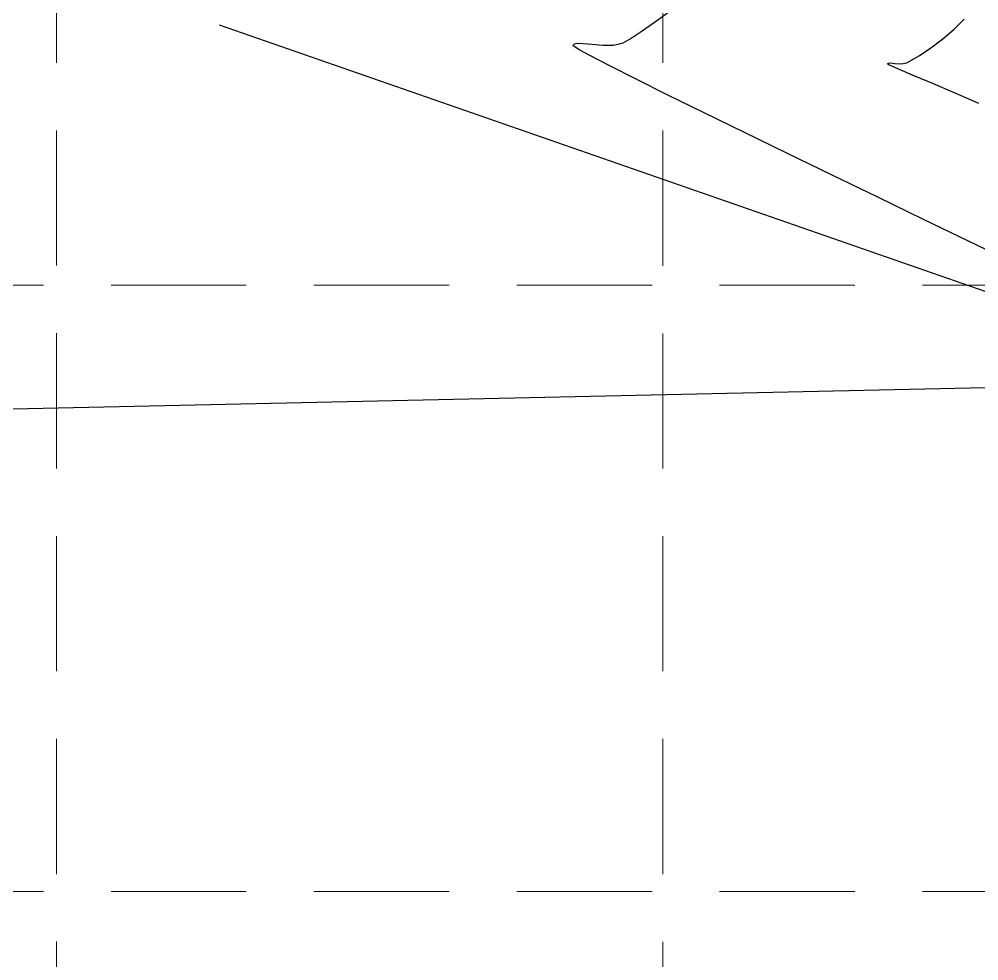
# Model space of a CAD drawing. Extents: x 2138193 to 2139991, y 332071 to 334944.
# Drawn here: x 2139357.9 to 2139428.8, y 332695.3 to 332764.9 of the extents above; entities that cross this region are included whole.
import ezdxf

# ---------------------------------------------------------------- set-up
doc = ezdxf.new("R2010")
doc.units = 0
doc.header["$LTSCALE"] = 100
doc.header["$MEASUREMENT"] = 0
doc.linetypes.add('DASHED', pattern=[0.75, 0.5, -0.25])
doc.linetypes.add('HIDDEN', pattern=[0.375, 0.25, -0.125])
for name, color, linetype in [('CONTOURS', 35, 'Continuous'), ('GRID', 254, 'DASHED'), ('V-ADJC-E', 7, 'Continuous'), ('V-PNTS-BRKLN', 1, 'Continuous'), ('V-PROP-E', 7, 'Continuous')]:
    doc.layers.add(name, color=color, linetype=linetype)

msp = doc.modelspace()

# ---------------------------------------------------------------- linework, layer by layer
at = {"layer": 'CONTOURS', "extrusion": (-0.5927733270114027, 0.8053693455699893, 0), "elevation": -1000183.627509425}
msp.add_lwpolyline([(-1920265.427229173, 545), (-1920267.125357343, 545)], dxfattribs=at)
at = {"layer": 'CONTOURS'}
for points, elevation in [([(2139403.922465906, 332764.0777325821), (2139405.08694933, 332764.8925065262)], 545), ([(2139427.009769757, 332764.2031493935), (2139427.729392096, 332764.9498530084)], 543), ([(2139426.159674847, 332763.4845330475), (2139427.009769757, 332764.2031493935)], 543), ([(2139398.84739437, 332763.046672451), (2139398.923981531, 332763.1156864149)], 545), ([(2139398.923981531, 332763.1156864149), (2139399.131132014, 332763.1660433897)], 545), ([(2139399.131132014, 332763.1660433897), (2139399.549280571, 332763.1598826556)], 545), ([(2139402.515699534, 332763.2063035934), (2139403.039316837, 332763.500446148)], 545), ([(2139425.280916434, 332762.8356588538), (2139426.159674847, 332763.4845330475)], 543), ([(2139398.829718232, 332762.9996801001), (2139398.84739437, 332763.046672451)], 545), ([(2139399.280442812, 332762.6897215861), (2139398.940135256, 332762.8978930673)], 545), ([(2139400.066539142, 332762.2584855603), (2139399.280442812, 332762.6897215861)], 545), ([(2139401.018329374, 332763.0229155236), (2139401.808547103, 332763.0359698526)], 545), ([(2139401.534592931, 332761.4952463357), (2139400.066539142, 332762.2584855603)], 545), ([(2139422.086687, 332761.645331005), (2139422.098801697, 332761.6709484045)], 543), ([(2139403.47888071, 332760.5124346248), (2139401.534592931, 332761.4952463357)], 545), ([(2139422.172881351, 332761.5839745121), (2139422.095236105, 332761.6324194532)], 543), ([(2139422.431899216, 332761.4575603065), (2139422.172881351, 332761.5839745121)], 543), ([(2139423.018660422, 332761.1965425203), (2139422.431899216, 332761.4575603065)], 543), ([(2139427.061870712, 332759.4721690074), (2139425.459407234, 332760.1559211823)], 543), ([(2139408.525573529, 332758.0146601934), (2139405.831756301, 332759.3416920399)], 545), ([(2139421.3573353, 332751.7764724424), (2139417.976213281, 332753.41224521)], 545)]:
    msp.add_lwpolyline(points, dxfattribs=dict(at, elevation=elevation))
at = {"layer": 'CONTOURS', "extrusion": (0.547144995081028, -0.8370378452362724, 0), "elevation": 892028.0220366239}
msp.add_lwpolyline([(1972831.19393645, 545), (1972832.249025027, 545)], dxfattribs=at)
at = {"layer": 'CONTOURS', "extrusion": (-0.1014300013066924, -0.9948426784345978, 0), "elevation": -548046.2923410868}
msp.add_lwpolyline([(2094613.810106337, 545), (2094614.499573554, 545)], dxfattribs=at)
at = {"layer": 'CONTOURS', "extrusion": (-0.08528546325721578, -0.9963565575420289, 0), "elevation": -514010.4269305702}
msp.add_lwpolyline([(2103225.599259203, 545), (2103226.385260343, 545)], dxfattribs=at)
at = {"layer": 'CONTOURS', "extrusion": (0.2341751319662029, -0.9721944288919844, 0), "elevation": 177484.3311341773}
msp.add_lwpolyline([(2157839.347292643, 545), (2157840.074670223, 545)], dxfattribs=at)
at = {"layer": 'CONTOURS', "extrusion": (0.9023209067357152, 0.4310649385738033, 0), "elevation": 2073866.75391742}
msp.add_lwpolyline([(-621960.8375521868, 545), (-621960.813517912, 545)], dxfattribs=at)
at = {"layer": 'CONTOURS', "extrusion": (-0.6249569153286183, -0.7806592431931735, 0), "elevation": -1596806.594316214}
msp.add_lwpolyline([(1462179.083291203, 545), (1462178.955121721, 545)], dxfattribs=at)
at = {"layer": 'CONTOURS', "extrusion": (-0.5549874833970597, 0.8318586979004297, 0), "elevation": -910542.5933910306}
msp.add_lwpolyline([(-1964377.768719628, 543), (-1964378.737168781, 543)], dxfattribs=at)
at = {"layer": 'CONTOURS', "extrusion": (-0.4679911402502145, 0.8837331569242518, 0), "elevation": -707158.0655240907}
msp.add_lwpolyline([(-2046407.759186242, 543), (-2046407.825195303, 543)], dxfattribs=at)
at = {"layer": 'CONTOURS', "extrusion": (0.04645711030916977, -0.9989202855592242, 0), "elevation": -233011.0430732927}
msp.add_lwpolyline([(2152571.339227167, 543), (2152571.498255971, 543)], dxfattribs=at)
at = {"layer": 'CONTOURS', "extrusion": (-0.09597653795107174, -0.9953835964907833, 0), "elevation": -536559.8940101555}
msp.add_lwpolyline([(2097608.562491551, 543), (2097608.869977839, 543)], dxfattribs=at)
at = {"layer": 'CONTOURS', "extrusion": (-0.06355940744180848, -0.9979780567355407, 0), "elevation": -468069.2886053699}
msp.add_lwpolyline([(2113946.695717364, 543), (2113947.147256873, 543)], dxfattribs=at)
at = {"layer": 'CONTOURS', "extrusion": (0.1720596404683559, -0.9850865343318322, 0), "elevation": 40309.3431372476}
msp.add_lwpolyline([(2164771.71017797, 543), (2164772.134571459, 543)], dxfattribs=at)
at = {"layer": 'CONTOURS', "extrusion": (0.4724769843328929, -0.8813430088652744, 0), "elevation": 717551.1400220422}
msp.add_lwpolyline([(2042788.192450282, 543), (2042788.593990346, 543)], dxfattribs=at)
at = {"layer": 'CONTOURS', "extrusion": (0.520486557560104, -0.853869863269124, 0), "elevation": 829405.9822610696}
msp.add_lwpolyline([(1999987.648680246, 543), (1999988.387268465, 543)], dxfattribs=at)
at = {"layer": 'CONTOURS', "extrusion": (0.8337926402031819, 0.5520777419376798, 0), "elevation": 1967544.687925563}
msp.add_lwpolyline([(-903673.1193361918, 543), (-903673.1038508648, 543)], dxfattribs=at)
at = {"layer": 'CONTOURS', "extrusion": (0.3939883248971184, 0.919115444242323, 0), "elevation": 1148753.646355142}
msp.add_lwpolyline([(-1835273.874350757, 543), (-1835272.711801777, 543)], dxfattribs=at)
at = {"layer": 'CONTOURS', "extrusion": (0.4454790883775008, 0.8952923443313646, 0), "elevation": 1250977.450721934}
msp.add_lwpolyline([(-1767156.334403224, 545), (-1767153.706350381, 545)], dxfattribs=at)
at = {"layer": 'CONTOURS', "extrusion": (-0.3907956372808705, -0.9204774684272496, 0), "elevation": -1142376.361739756}
msp.add_lwpolyline([(1839251.713569076, 543), (1839250.222788327, 543)], dxfattribs=at)
at = {"layer": 'CONTOURS', "extrusion": (-0.3972508277074311, -0.917710073980754, 0), "elevation": -1155265.890969834}
msp.add_lwpolyline([(1831186.708442859, 543), (1831184.791479172, 543)], dxfattribs=at)
at = {"layer": 'CONTOURS', "extrusion": (-0.4394767014297432, -0.89825398908128, 0), "elevation": -1239121.415897011}
msp.add_lwpolyline([(1775496.150913876, 545), (1775492.84771375, 545)], dxfattribs=at)
at = {"layer": 'CONTOURS', "extrusion": (0.4377360279752834, 0.899103536758933, 0), "elevation": 1235680.09166883}
msp.add_lwpolyline([(-1777896.432301033, 545), (-1777892.90349501, 545)], dxfattribs=at)
at = {"layer": 'CONTOURS', "extrusion": (-0.4364562391972845, -0.8997254866156471, 0), "elevation": -1233149.049724452}
msp.add_lwpolyline([(1779656.576834148, 545), (1779652.897083897, 545)], dxfattribs=at)
at = {"layer": 'CONTOURS', "extrusion": (0.4348093928445965, 0.900522510487169, 0), "elevation": 1229890.966539754}
msp.add_lwpolyline([(-1781917.251434147, 545), (-1781913.493801507, 545)], dxfattribs=at)
at = {"layer": 'CONTOURS', "extrusion": (0.4343236064100337, 0.9007569066707077, 0), "elevation": 1228929.658386228}
msp.add_lwpolyline([(-1782584.054498816, 545), (-1782580.369933828, 545)], dxfattribs=at)
at = {"layer": 'CONTOURS', "extrusion": (-0.4340312469591465, -0.9008978169931863, 0), "elevation": -1228351.064077778}
msp.add_lwpolyline([(1782986.341000406, 545), (1782982.804177796, 545)], dxfattribs=at)
at = {"layer": 'GRID', "color": 252, "linetype": 'HIDDEN', "lineweight": 0, "ltscale": 0.4}
for p, q in [((2139360.628291506, 332296.7204520851), (2139360.628291506, 334897.5322012084)), ((2139405.46706613, 332296.7134024921), (2139405.46706613, 334897.5322012084)), ((2138239.658925912, 332745.27101566), (2139943.532361615, 332745.27101566)), ((2138239.658925912, 332700.4322409612), (2139943.532361615, 332700.4322409612))]:
    msp.add_line(p, q, dxfattribs=at)
at = {"layer": 'V-ADJC-E'}
msp.add_line((2139584.602433848, 332741.0814482926), (2138918.0582, 332726.5031), dxfattribs=at)
at = {"layer": 'V-PNTS-BRKLN', "color": 7}
msp.add_polyline3d([(2139372.654, 332764.524, 547.251), (2139444.646, 332739.478, 545.204), (2139525.7018, 332727.0849, 544.6169)], dxfattribs=at)
at = {"layer": 'V-PROP-E'}
msp.add_line((2139799.806373985, 332745.7882896903), (2138918.0582, 332726.5031), dxfattribs=at)

doc.saveas('drawing.dxf')
